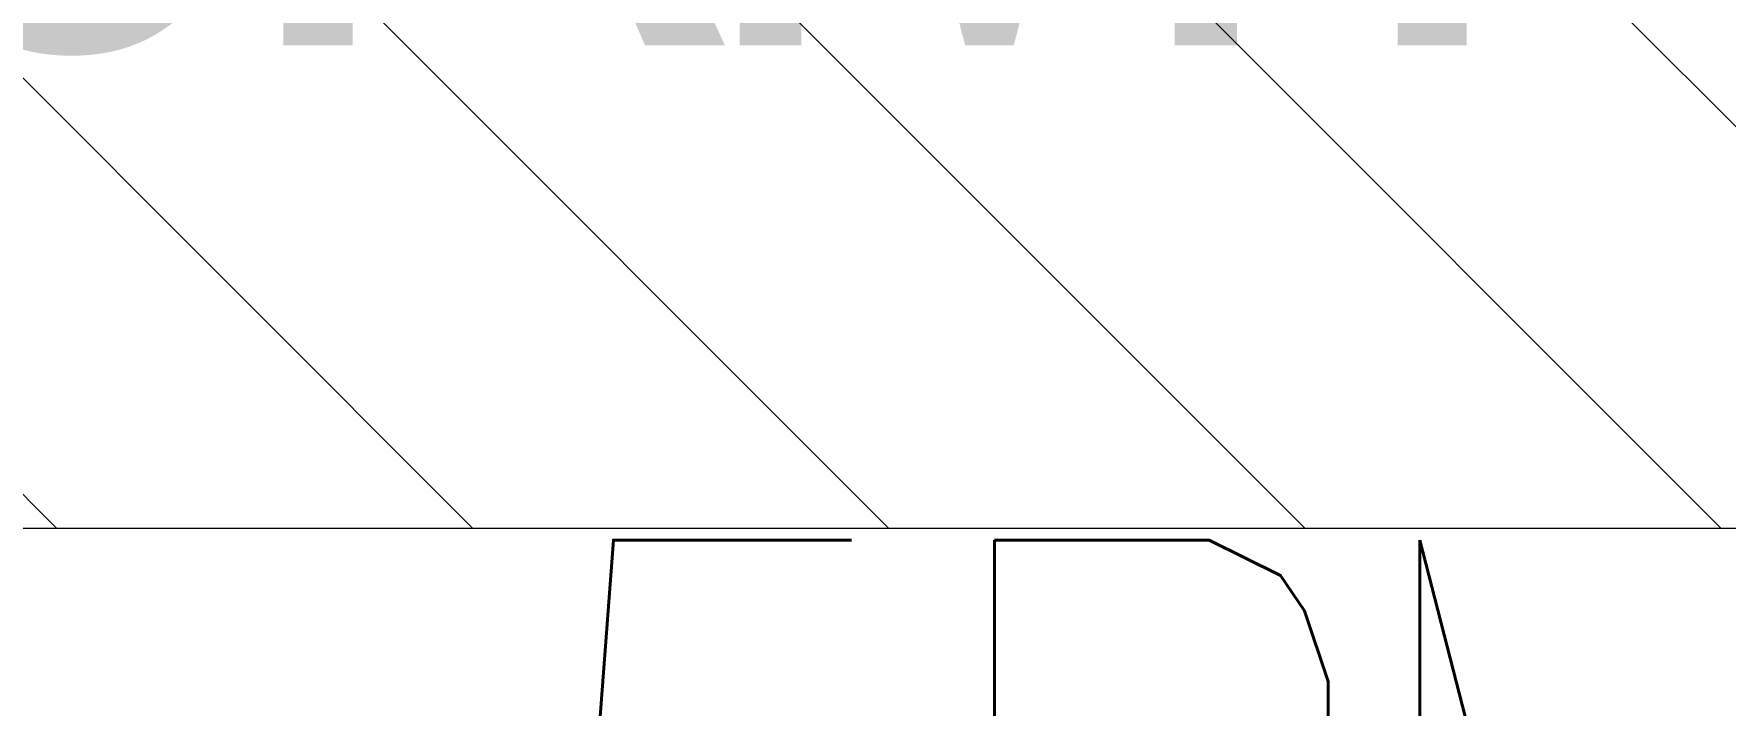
# Model space of a CAD drawing. Header units: millimetres. Extents: x -81374 to 485233, y -39075 to 157313.
# Drawn here: x 43134.3 to 43590.6, y 804.4 to 985.4 of the extents above; entities that cross this region are included whole.
import ezdxf
from ezdxf.enums import TextEntityAlignment as Align

# ---------------------------------------------------------------- set-up
doc = ezdxf.new("R2010")
doc.units = ezdxf.units.MM
doc.linetypes.add('HIDDEN', pattern=[0.375, 0.25, -0.125])
doc.layers.add('CB-AC CABLE TRAY', color=213, linetype='Continuous', lineweight=15)
doc.layers.add('G-IMPT', color=8, linetype='Continuous', lineweight=5)
for name, color, linetype in [('CET color Black or White', 7, 'Continuous'), ('M-HVAC VRV PIPE', 152, 'Continuous'), ('M-HVAC-TEXT', 7, 'Continuous')]:
    doc.layers.add(name, color=color, linetype=linetype)
doc.styles.add('romans', font='stylu.ttf', dxfattribs={"height": 125})
doc.styles.get("Standard").update_dxf_attribs({"font": 'arial.ttf'})

# ---------------------------------------------------------------- blocks, each defined once
blk = doc.blocks.new('floor plan 1')
at = {"layer": 'G-IMPT', "color": 8, "ltscale": 500}
for p, q in [((14927.68, -39759.57), (15029.61, -39952.18)), ((15097.55, -40042.38), (14947.1, -39776.06)), ((14624.84, -39807.82), (15087.35, -40128.94)), ((14630.33, -39804.5), (14772.31, -39901.99)), ((14915.7, -39805.09), (14844.58, -39888.02)), ((14897.75, -39881.55), (14920.9, -39842.39)), ((14894.72, -39898.14), (14823.57, -39846.99)), ((14963.37, -39847.64), (14978.42, -39914.55)), ((14858.77, -39890.15), (14802.94, -39850.68)), ((14984.37, -39889.3), (14975.24, -39850.74)), ((14755.21, -39855.67), (14688.92, -39893.24)), ((14845.99, -39856.64), (14789.12, -39883.15)), ((14685.69, -39880.68), (14716.69, -39860.63)), ((14732.55, -39858.55), (14689.8, -39883.92)), ((14801.43, -39885.85), (14848.26, -39862.71)), ((14860.81, -39861.8), (14811, -39894.41)), ((14961.91, -39886.84), (14962.39, -39858.88)), ((14718.46, -39866.59), (14694.16, -39900.48)), ((14765.02, -39866.37), (14871.81, -39987.41)), ((14887.12, -39989.86), (14765.02, -39866.37)), ((15002.08, -39883.98), (15026.51, -39866.52)), ((14723.39, -39870.82), (14727.54, -39915.45)), ((14771.87, -39893.15), (14768.93, -39870.36)), ((14815.57, -39882.53), (14839.79, -39870.73)), ((14924.49, -39867.83), (14972.32, -39909.38)), ((14634.45, -39873.48), (14661.34, -39879.94)), ((14923.15, -39891.43), (14949.06, -39874.93)), ((14949.06, -39874.93), (14932.55, -39933.17)), ((14969.43, -39875.54), (14973.18, -39884.15)), ((14661.34, -39879.94), (14651.17, -39893.74)), ((14660.1, -39896.34), (14677.51, -39880.43)), ((14677.51, -39880.43), (14685.69, -39880.68)), ((14742.22, -39883.54), (14740.28, -39876.94)), ((14794.06, -39876.9), (14780.4, -39881.27)), ((14837.39, -39897.03), (14861.15, -39878.07)), ((14689.8, -39883.92), (14650.57, -39914.44)), ((14703.13, -39901.04), (14726.03, -39881.21)), ((14726.03, -39881.21), (14717.47, -39897.69)), ((14727.54, -39915.45), (14738.52, -39883.55)), ((14738.52, -39883.55), (14742.22, -39883.54)), ((14778.41, -39883.86), (14756.2, -39915.65)), ((14768.29, -39921.8), (14781.23, -39885.38)), ((14781.23, -39885.38), (14778.41, -39883.86)), ((14780.4, -39881.27), (14793.94, -39884.08)), ((14789.12, -39883.15), (14801.43, -39885.85)), ((14789.12, -39883.15), (14789.12, -39883.15)), ((14793.94, -39884.08), (14793.72, -39898.01)), ((14833.69, -39894.57), (14815.57, -39882.53)), ((14883.51, -39895.34), (14897.75, -39881.55)), ((14973.18, -39884.15), (15002.08, -39883.98)), ((14742.04, -39886.05), (14735.78, -39938.3)), ((14758.84, -39885.8), (14742.04, -39886.05)), ((14742.04, -39886.05), (14742.04, -39886.05)), ((14757.87, -39894.09), (14758.84, -39885.8)), ((14791.6, -39887.71), (14779.97, -39889.91)), ((14779.97, -39889.91), (14789.42, -39905.16)), ((14779.97, -39889.91), (14779.97, -39889.91)), ((14811, -39894.41), (14791.6, -39887.71)), ((14844.58, -39888.02), (14833.69, -39894.57)), ((14931.07, -39886.97), (14925.09, -39891.27)), ((14926.5, -39892.37), (14931.07, -39886.97)), ((14954.1, -39911.5), (14961.91, -39886.84)), ((14982.4, -39913.41), (14984.37, -39889.3)), ((14983.39, -39907.57), (15013.37, -39888.62)), ((15013.37, -39888.62), (14986.09, -39895.29)), ((14651.17, -39893.74), (14630.31, -39891.23)), ((14630.31, -39891.23), (14645.8, -39901.03)), ((14688.92, -39893.24), (14631.23, -39943.03)), ((14711.43, -39941.43), (14771.87, -39893.15)), ((14736.78, -39950.75), (14752.26, -39893.94)), ((14752.26, -39893.94), (14759.08, -39896.01)), ((14766.54, -39892.45), (14757.87, -39894.09)), ((14787.32, -39893.16), (14765.63, -39928.43)), ((14782.96, -39912.66), (14766.54, -39892.45)), ((14793.72, -39898.01), (14787.32, -39893.16)), ((14926.65, -39947.54), (14858.77, -39890.15)), ((14910.49, -39890.24), (14902.97, -39900.04)), ((14911.89, -39897.48), (14910.49, -39890.24)), ((14925.09, -39891.27), (14911.89, -39897.48)), ((14926.48, -39892.39), (14913.84, -39902.82)), ((14927.07, -39929.47), (14923.15, -39891.43)), ((14925.09, -39891.27), (14925.09, -39891.27)), ((14939.19, -39914.63), (14926.48, -39892.39)), ((14950.77, -39912.8), (14926.5, -39892.37)), ((14976.85, -39892.57), (14983.39, -39907.57)), ((14986.09, -39895.29), (14976.85, -39892.57)), ((14976.85, -39892.57), (14976.85, -39892.57)), ((15040.45, -39892.73), (15021.24, -39907.04)), ((14694.16, -39900.48), (14660.1, -39896.34)), ((14717.47, -39897.69), (14669.4, -39934.37)), ((14759.08, -39896.01), (14769.25, -39931.55)), ((14809.69, -39898.92), (14793.97, -39899.32)), ((14802.49, -39903.45), (14803.54, -39898.3)), ((14803.54, -39898.3), (14809.63, -39902.52)), ((14809.63, -39902.52), (14883.51, -39895.34)), ((14814.84, -39913.8), (14809.69, -39898.92)), ((14817.42, -39898.72), (14837.39, -39897.03)), ((14852.28, -39913.2), (14817.42, -39898.72)), ((14978.09, -39966.47), (14894.72, -39898.14)), ((14985.38, -39936.22), (15051.05, -39897.62)), ((14645.8, -39901.03), (14640.74, -39907.89)), ((14640.74, -39907.89), (14649.48, -39902.79)), ((14643.45, -39938.43), (14665.59, -39901.83)), ((14649.48, -39902.79), (14690.72, -39905.27)), ((14665.59, -39901.83), (14662.92, -39940.74)), ((14690.72, -39905.27), (14703.13, -39901.04)), ((14772.31, -39901.99), (15051.87, -40070.98)), ((14793.97, -39899.32), (14784.42, -39940.38)), ((14789.42, -39905.16), (14802.49, -39903.45)), ((14793.97, -39899.32), (14793.97, -39899.32)), ((14871.09, -39901.74), (14852.28, -39913.2)), ((14902.97, -39900.04), (14871.09, -39901.74)), ((14913.84, -39902.82), (14917.12, -39916.98)), ((14913.84, -39902.82), (14913.84, -39902.82)), ((15021.24, -39907.04), (14995.81, -39912.1)), ((14769.25, -39931.55), (14774.19, -39909.54)), ((14774.19, -39909.54), (14782.96, -39912.66)), ((14890.9, -39911.11), (14836.81, -39921.32)), ((14883.47, -39920.62), (14890.9, -39911.11)), ((14939.72, -39932.86), (14954.1, -39911.5)), ((14972.32, -39909.38), (14950.77, -39912.8)), ((14995.81, -39912.1), (14964.43, -39925.96)), ((14619.13, -39913.71), (14608.75, -39917.62)), ((14608.93, -39940.53), (14619.13, -39913.71)), ((14650.57, -39914.44), (14615.47, -39949.65)), ((14756.2, -39915.65), (14737.83, -39956.14)), ((14784.42, -39940.38), (14803.91, -39913.1)), ((14789.36, -39949.49), (14784.5, -39914.55)), ((14784.5, -39914.55), (14796.27, -39929.02)), ((14787.06, -39981.71), (14809.45, -39916.02)), ((14797.82, -39922.79), (14794.66, -39916.21)), ((14794.66, -39916.21), (14829.55, -39922.49)), ((14803.91, -39913.1), (14814.84, -39913.8)), ((14809.45, -39916.02), (14815.6, -39916.01)), ((14815.6, -39916.01), (14820.85, -39931.17)), ((14917.12, -39916.98), (14939.19, -39914.63)), ((14978.42, -39914.55), (14959.82, -39941.06)), ((14974.96, -39927.45), (14982.4, -39913.41)), ((14608.75, -39917.62), (14595.23, -39943.03)), ((14732.57, -39967.72), (14768.29, -39921.8)), ((14836.81, -39921.32), (14841.52, -39924.58)), ((14836.81, -39921.32), (14836.81, -39921.32)), ((14841.52, -39924.58), (14883.47, -39920.62)), ((14907.53, -39918.59), (14893.93, -39932.22)), ((14924.12, -39922.96), (14907.53, -39918.59)), ((14918, -39919.94), (14920.25, -39927.49)), ((14943.44, -39925.34), (14918, -39919.94)), ((14918, -39919.94), (14918, -39919.94)), ((15014.64, -39921.75), (14985.42, -39927.1)), ((15036.9, -39934.69), (15014.64, -39921.75)), ((14669.4, -39934.37), (14657.62, -39924.8)), ((14657.62, -39924.8), (14670.45, -39939.33)), ((14803.49, -39923.28), (14797.82, -39922.79)), ((14804.7, -39942.45), (14803.49, -39923.28)), ((14818.08, -39925.77), (14804.19, -39956.91)), ((14814.21, -39952.22), (14818.08, -39925.77)), ((14829.55, -39922.49), (14842.44, -39934.47)), ((14939.53, -39947.67), (14924.12, -39922.96)), ((14960.84, -39939.22), (14943.44, -39925.34)), ((14964.43, -39925.96), (14976.25, -39937.34)), ((14964.43, -39925.96), (14964.43, -39925.96)), ((14713.98, -39928.47), (14678.86, -39975.82)), ((14717.88, -39943.49), (14713.98, -39928.47)), ((14765.63, -39928.43), (14748.71, -39975.3)), ((14793.33, -39927.18), (14758.39, -39937.25)), ((14796.27, -39929.02), (14792.88, -39972.49)), ((14808.21, -39935.14), (14793.33, -39927.18)), ((14842.44, -39934.47), (14884.79, -39926.6)), ((14845.83, -39936.2), (14873.75, -39930.22)), ((14873.75, -39930.22), (14911.11, -39949.78)), ((14884.79, -39926.6), (14927.07, -39929.47)), ((14920.25, -39927.49), (14936.58, -39942.19)), ((14959.82, -39941.06), (14974.96, -39927.45)), ((14985.42, -39927.1), (14973.48, -39947.28)), ((14811.87, -39947.75), (14808.21, -39935.14)), ((14820.85, -39931.17), (14845.83, -39936.2)), ((14893.93, -39932.22), (14891.47, -39940.92)), ((14915.45, -39948.26), (14939.72, -39932.86)), ((14932.55, -39933.17), (14915.45, -39948.26)), ((14932.07, -39954.25), (14920.07, -39934.41)), ((14920.07, -39934.41), (14926.31, -39958.21)), ((14620.6, -39948.2), (14643.45, -39938.43)), ((14673.79, -39936.61), (14665.46, -39940.4)), ((14670.45, -39939.33), (14681, -39943.48)), ((14704.28, -39936.7), (14673.79, -39936.61)), ((14726.18, -39956.43), (14704.28, -39936.7)), ((14735.78, -39938.3), (14730.38, -39951.99)), ((14758.39, -39937.25), (14751.03, -39955.3)), ((14936.58, -39942.19), (14960.84, -39939.22)), ((14976.25, -39937.34), (14985.38, -39936.22)), ((14631.23, -39943.03), (14584.36, -40003.11)), ((14595.23, -39943.03), (14608.93, -39940.53)), ((14595.23, -39943.03), (14595.23, -39943.03)), ((14662.92, -39940.74), (14627.42, -39964.29)), ((14665.46, -39940.4), (14651.95, -39955.67)), ((14681, -39943.48), (14673.01, -39950.7)), ((14683.3, -39952.94), (14698.06, -39943.3)), ((14698.06, -39943.3), (14711.43, -39941.43)), ((14700.74, -39993.1), (14717.88, -39943.49)), ((14805.69, -39958.24), (14804.7, -39942.45)), ((14804.7, -39942.45), (14804.7, -39942.45)), ((14891.47, -39940.92), (14906.92, -39963.68)), ((14891.47, -39940.92), (14891.47, -39940.92)), ((14614.62, -39958.46), (14620.6, -39948.2)), ((14728.21, -39999.47), (14780.12, -39949)), ((14780.12, -39949), (14745.16, -40048.79)), ((14807.94, -39960.23), (14811.87, -39947.75)), ((15051.87, -40070.98), (14926.65, -39947.54)), ((14936.56, -39955.69), (14939.53, -39947.67)), ((14973.48, -39947.28), (14976.2, -39961.76)), ((14973.48, -39947.28), (14973.48, -39947.28)), ((15029.08, -39967.45), (15039.91, -39948.55)), ((14615.47, -39949.65), (14585.05, -39988.99)), ((14673.01, -39950.7), (14687.51, -39967.99)), ((14706.22, -39959.82), (14683.3, -39952.94)), ((14730.38, -39951.99), (14731.73, -39992.47)), ((14731.73, -39992.47), (14736.78, -39950.75)), ((14774.9, -40060.53), (14789.36, -39949.49)), ((14824.86, -40043.4), (14814.21, -39952.22)), ((14911.11, -39949.78), (14919.57, -39971.32)), ((15029.61, -39952.18), (15072.8, -40047.63)), ((14589.3, -39961.58), (14602.94, -39955.75)), ((14602.94, -39955.75), (14596.18, -39972.9)), ((14596.18, -39972.9), (14614.62, -39958.46)), ((14651.95, -39955.67), (14651.22, -39971.85)), ((14651.95, -39955.67), (14651.95, -39955.67)), ((14737.83, -39956.14), (14706.22, -39959.82)), ((14726.28, -39973.9), (14726.18, -39956.43)), ((14751.03, -39955.3), (14755.92, -39967.89)), ((14751.03, -39955.3), (14751.03, -39955.3)), ((14804.19, -39956.91), (14806.52, -39994.18)), ((14804.19, -39956.91), (14804.19, -39956.91)), ((14846.14, -40062.27), (14805.69, -39958.24)), ((14923.5, -39968.41), (14936.56, -39955.69)), ((14926.31, -39958.21), (14948.69, -39964.39)), ((14926.31, -39958.21), (14926.31, -39958.21)), ((14948.69, -39964.39), (14932.07, -39954.25)), ((15002.12, -39979.72), (15035.35, -39958.31)), ((15035.35, -39958.31), (15037.69, -39964.5)), ((14576.83, -39958.81), (14589.07, -39959.45)), ((14589.07, -39959.45), (14589.3, -39961.58)), ((14799.39, -39968.67), (14807.94, -39960.23)), ((14976.12, -39992.86), (15023.23, -39960.09)), ((14976.2, -39961.76), (14991.31, -39973)), ((15023.23, -39960.09), (14982.24, -39970.77)), ((14627.42, -39964.29), (14581.55, -39984.53)), ((14906.92, -39963.68), (14923.5, -39968.41)), ((15010.02, -40001.36), (14978.09, -39966.47)), ((14991.31, -39973), (15029.08, -39967.45)), ((15037.69, -39964.5), (15014.04, -39979.46)), ((14651.22, -39971.85), (14665.42, -39988.12)), ((14687.51, -39967.99), (14732.57, -39967.72)), ((14713.37, -39995.01), (14724.17, -39967.7)), ((14724.17, -39967.7), (14730.85, -39999.77)), ((14755.92, -39967.89), (14766.77, -39974.85)), ((14777.32, -39975.51), (14799.39, -39968.67)), ((14919.57, -39971.32), (14969.87, -40014.02)), ((14982.24, -39970.77), (14942.34, -39972.39)), ((14678.86, -39975.82), (14670.8, -39979.7)), ((14712.22, -39988.63), (14726.28, -39973.9)), ((14748.71, -39975.3), (14718.17, -39999.05)), ((14766.77, -39974.85), (14777.32, -39975.51)), ((14792.88, -39972.49), (14813.37, -40027.92)), ((14942.34, -39972.39), (14976.12, -39992.86)), ((14670.8, -39979.7), (14664.56, -39991.16)), ((14953.37, -39978.53), (14918.43, -39988.59)), ((14968.25, -39986.49), (14953.37, -39978.53)), ((14969.87, -40014.02), (15002.12, -39979.72)), ((15014.04, -39979.46), (14973.01, -40020.5)), ((14581.55, -39984.53), (14590.89, -39989.9)), ((14666.59, -39981.72), (14626.34, -40006.96)), ((14664.56, -39991.16), (14666.59, -39981.72)), ((14747.71, -40018.35), (14762.04, -39983.1)), ((14759.02, -40037.36), (14787.06, -39981.71)), ((14762.04, -39983.1), (14762.59, -40034.59)), ((14585.05, -39988.99), (14559.82, -40031.79)), ((14590.89, -39989.9), (14621.86, -39996.9)), ((14665.42, -39988.12), (14712.22, -39988.63)), ((14871.81, -39987.41), (14930.02, -40034.54)), ((14987.11, -40077), (14887.12, -39989.86)), ((14918.43, -39988.59), (14911.07, -40006.65)), ((14971.91, -39999.1), (14968.25, -39986.49)), ((14656.24, -40009.46), (14700.74, -39993.1)), ((14682.08, -40017.49), (14713.37, -39995.01)), ((14775.79, -39993.41), (14760.92, -40004.61)), ((14790.3, -39995.66), (14775.79, -39993.41)), ((14806.52, -39994.18), (14824.86, -40043.4)), ((14976.12, -39992.86), (14976.12, -39992.86)), ((14621.86, -39996.9), (14604.23, -40006.37)), ((14705.54, -39998.53), (14712.85, -40003.2)), ((14718.17, -39999.05), (14705.54, -39998.53)), ((14705.54, -39998.53), (14705.54, -39998.53)), ((14712.85, -40003.2), (14728.21, -39999.47)), ((14804.77, -40010.57), (14790.3, -39995.66)), ((14967.98, -40011.58), (14971.91, -39999.1)), ((14584.36, -40003.11), (14550.11, -40071.18)), ((14730.85, -39999.77), (14728.84, -40016.38)), ((14973.01, -40020.5), (14919.01, -40002.94)), ((14919.01, -40002.94), (14920.21, -40005.63)), ((15019.68, -40002.96), (14998.17, -40013.35)), ((15072.8, -40047.63), (15010.02, -40001.36)), ((15037.44, -40009.54), (15019.68, -40002.96)), ((14593.79, -40005.32), (14590.93, -40008.98)), ((14604.23, -40006.37), (14593.79, -40005.32)), ((14626.34, -40006.96), (14644.8, -40005.92)), ((14626.34, -40006.96), (14626.34, -40006.96)), ((14644.8, -40005.92), (14656.24, -40009.46)), ((14760.92, -40004.61), (14754.02, -40033.09)), ((14911.07, -40006.65), (14915.98, -40019.24)), ((14911.07, -40006.65), (14911.07, -40006.65)), ((14920.21, -40005.63), (14932.21, -40014.22)), ((14590.93, -40008.98), (14619.31, -40021.49)), ((14803.75, -40041.02), (14804.77, -40010.57)), ((14960.17, -40018.62), (14967.98, -40011.58)), ((15055.54, -40012.99), (15017.55, -40041.81)), ((14619.31, -40021.49), (14682.08, -40017.49)), ((14728.84, -40016.38), (14673.97, -40051.73)), ((14932.21, -40014.22), (14978.01, -40024.96)), ((14998.17, -40013.35), (14983.61, -40053.86)), ((14702.24, -40057.35), (14747.71, -40018.35)), ((14915.98, -40019.24), (14929.6, -40026.75)), ((14938.82, -40027.48), (14960.17, -40018.62)), ((14977.22, -40033.91), (14947.78, -40019.69)), ((14947.78, -40019.69), (14961.08, -40037.75)), ((14988.93, -40022.07), (14977.22, -40033.91)), ((14978.01, -40024.96), (14988.93, -40022.07)), ((15001.42, -40068.32), (15051.67, -40020.64)), ((14645.74, -40026.3), (14639.6, -40029.44)), ((14656.05, -40028.6), (14645.74, -40026.3)), ((14929.6, -40026.75), (14938.82, -40027.48)), ((14639.6, -40029.44), (14631.57, -40042.26)), ((14666.54, -40036.89), (14656.05, -40028.6)), ((14813.37, -40027.92), (14847.76, -40089.46)), ((14762.59, -40034.59), (14739.52, -40099.23)), ((14754.02, -40033.09), (14756.87, -40045.6)), ((14754.02, -40033.09), (14754.02, -40033.09)), ((14930.02, -40034.54), (14970.26, -40080.55)), ((14947.36, -40073.31), (14932.2, -40032.58)), ((14932.2, -40032.58), (14940.43, -40073.03)), ((14960.79, -40037.84), (14942.61, -40035.3)), ((14942.61, -40035.3), (14947.06, -40040.25)), ((14983.18, -40052.67), (15003.99, -40033)), ((15003.99, -40033), (14989.17, -40043.68)), ((14670.19, -40049.82), (14666.54, -40036.89)), ((14745.16, -40048.79), (14759.02, -40037.36)), ((14953.15, -40040.33), (14925.75, -40049.28)), ((14947.06, -40040.25), (14953.15, -40040.33)), ((14961.08, -40037.75), (14960.79, -40037.84)), ((14631.57, -40042.26), (14635.04, -40052.34)), ((14631.57, -40042.26), (14631.57, -40042.26)), ((14784.73, -40059.79), (14803.75, -40041.02)), ((14940.36, -40074.8), (14909.67, -40043.85)), ((14909.67, -40043.85), (14929.71, -40076.13)), ((14979.25, -40041.88), (14956.03, -40050.02)), ((14989.17, -40043.68), (14979.25, -40041.88)), ((15017.55, -40041.81), (15001.42, -40068.32)), ((14756.87, -40045.6), (14769.2, -40058.54)), ((14925.75, -40049.28), (14920.49, -40049.33)), ((14920.49, -40049.33), (14950.95, -40065.16)), ((14635.04, -40052.34), (14645.98, -40060.59)), ((14673.97, -40051.73), (14655.18, -40053.47)), ((14655.18, -40053.47), (14682.01, -40061.3)), ((14659.6, -40062.48), (14670.19, -40049.82)), ((14956.03, -40050.02), (14983.18, -40052.67)), ((14956.03, -40050.02), (14956.03, -40050.02)), ((14983.61, -40053.86), (14983.67, -40064.82)), ((14983.61, -40053.86), (14983.61, -40053.86)), ((14653.24, -40057.86), (14640.45, -40090.81)), ((14642.25, -40191.56), (14653.24, -40057.86)), ((14682.01, -40061.3), (14702.24, -40057.35)), ((14769.2, -40058.54), (14784.73, -40059.79)), ((14645.98, -40060.59), (14659.6, -40062.48)), ((14756.11, -40092.53), (14774.9, -40060.53)), ((14912.51, -40062.58), (14906.23, -40059.13)), ((14906.23, -40059.13), (14930.4, -40093.67))]:
    blk.add_line(p, q, dxfattribs=at)
blk.add_arc((14317.02, -40518.29), 500, 0, 90, dxfattribs=at)
for rotation, p in [(359.9992, (39680.63, -4989.62, 0)), (359.9992, (35886.72, -10139.29, 0)), (270.0008, (28873.29, -20643.48, 0)), (359.9992, (11975.31, -26935.44, 0)), (359.9992, (15267.63, -26935.44, 0)), (359.9992, (26686.27, -26987.73, 0)), (270.0008, (15861.11, -28615.02, 0)), (89.9992, (23697.81, -33300.57, 0)), (89.9992, (23597.87, -35337.73, 0)), (89.9992, (23597.88, -37388.34, 0)), (359.9992, (13750.44, -37781.54, 0)), (89.9992, (23697.83, -40746.76, 0)), (89.9992, (23597.8, -44302.49, 0)), (89.9992, (23597.81, -46399.06, 0)), (89.9992, (23697.78, -48339.78, 0)), (89.9992, (23697.77, -54279.98, 0)), (359.9992, (27418.07, -55702.4, 0)), (89.9992, (9671.91, -65856.51, 0)), (359.9992, (4684.11, -67403.39, 0)), (359.9992, (8737.21, -67403.39, 0))]:
    blk.add_attdef('PARTITIONTYPE', text='', height=200, rotation=rotation, dxfattribs=at).set_placement(p, align=Align.MIDDLE_CENTER)
blk = doc.blocks.new('*U163')
at = {"layer": 'CB-AC CABLE TRAY', "true_color": 0xa953a0}
h = blk.add_hatch(dxfattribs=at)
h.set_pattern_fill('ANSI31', color=215, scale=25)
h.set_pattern_definition([(45, (-901196.195, 1102758.81), (-56.1266008, 56.1266008), [])])
h.paths.add_polyline_path([(-88704.88, -150.44), (-88704.88, -0.44), (-85131.86, -0.44), (-85131.86, -150.44)])
at = {"layer": 'CB-AC CABLE TRAY', "color": 215, "true_color": 0xa953a0}
blk.add_lwpolyline([(-88704.88, -150.44), (-88704.88, -0.44), (-85131.86, -0.44), (-85131.86, -150.44)], close=True, dxfattribs=at)

msp = doc.modelspace()

# ---------------------------------------------------------------- linework, layer by layer
at = {"layer": 'CET color Black or White', "color": 8, "linetype": 'Continuous', "lineweight": 18}
for points in [[(43594.91, 691.34), (43545.97, 732.44), (43083.46, 1053.57), (43100.21, 1064.47), (43112.99, 1054.2), (43234.52, 1064.13), (43330.28, 1086.17), (43378.42, 1106.96), (43553.35, 1234.7), (43655.18, 1330.2)], [(42878.74, 1050.39), (42902.65, 978.03), (42940.23, 911.74), (42990.01, 854.05), (43050.1, 807.18), (43118.17, 772.93), (43191.61, 752.62), (43267.61, 747.03), (43343.24, 756.38), (43415.59, 780.3), (43481.89, 817.87), (43539.58, 867.65), (43586.45, 927.74), (43620.69, 995.81)], [(42877.99, 1024.63), (42894.88, 977.91), (42917.55, 933.6), (42945.55, 892.53), (42978.48, 855.29), (43015.81, 822.47), (43056.99, 794.58), (43101.29, 772.09), (43148.1, 755.31), (43196.64, 744.54), (43246.15, 739.93), (43295.88, 741.57), (43344.92, 749.41), (43392.6, 763.34), (43438.25, 783.17), (43481, 808.54), (43520.24, 839.07), (43555.33, 874.27), (43585.75, 913.61), (43610.98, 956.41)], [(43593.98, 883.43), (43581.74, 884.07), (43581.5, 886.2), (43567.87, 880.38), (43574.62, 897.53), (43556.18, 883.08), (43550.2, 872.82), (43527.35, 863.05), (43505.22, 826.46), (43507.89, 865.36), (43543.39, 888.92), (43589.25, 909.15), (43579.91, 914.53), (43548.94, 921.52), (43566.58, 930.99), (43577.02, 929.94), (43579.87, 933.6), (43551.5, 946.12), (43488.72, 942.11), (43457.43, 919.63), (43446.64, 892.32), (43439.96, 924.4), (43441.97, 941.01), (43496.84, 976.36), (43515.62, 978.09), (43488.79, 985.92), (43468.56, 981.98), (43423.09, 942.97), (43408.77, 907.73), (43408.22, 959.21), (43431.29, 1023.86)], [(43258.29, 987.21), (43264.57, 983.75), (43240.4, 1018.3)], [(43414.7, 1017.16), (43395.91, 985.16), (43381.45, 874.12), (43386.3, 839.17), (43374.54, 853.65), (43377.92, 897.12), (43357.44, 952.54), (43323.04, 1014.09)], [(43388.66, 128.28), (43174.71, 612.4), (43130.05, 722.96), (43051.75, 1011), (43075.43, 976.22), (43073.25, 967), (43223.71, 700.68), (43306.48, 578.35), (43346.33, 528.46), (43383.71, 492.07), (43386.47, 495.97), (43351.9, 530.19), (43282.08, 619.96), (43243.13, 684.2), (43141.19, 876.8), (43098.01, 972.26), (43160.79, 925.99), (43192.71, 891.1), (43276.09, 822.76), (43347.23, 771.62), (43466.84, 713.3), (43544.35, 692.21), (43596.59, 683.78)], [(43183.69, 1001.63), (43283.68, 914.49), (43405.79, 790.99), (43405.79, 790.99), (43298.99, 912.03), (43240.78, 959.17), (43200.54, 1005.18)], [(43230.44, 999.43), (43261.13, 968.48), (43241.1, 1000.76)], [(43223.44, 997.94), (43238.6, 957.21), (43230.37, 997.65)], [(43376.75, 801.53), (43390.4, 805.89), (43376.86, 808.7), (43377.09, 822.64), (43383.48, 817.79), (43405.17, 853.06), (43422.09, 899.92), (43452.63, 923.68), (43465.26, 923.15), (43465.26, 923.15), (43457.96, 927.82), (43442.59, 924.1), (43390.68, 873.62), (43425.64, 973.42), (43411.78, 961.99), (43383.75, 906.34), (43361.35, 840.64), (43355.2, 840.63), (43349.96, 855.8), (43324.97, 860.83), (43297.06, 854.85), (43259.69, 874.4), (43251.23, 895.95), (43200.94, 938.64), (43168.68, 904.35), (43135.45, 882.93), (43133.11, 889.13), (43156.77, 904.08), (43197.79, 945.12), (43251.79, 927.57), (43250.59, 930.26), (43238.6, 938.85), (43192.8, 949.59), (43181.88, 946.69), (43193.58, 958.54), (43223.03, 944.32), (43209.72, 962.37), (43210.02, 962.47), (43228.19, 959.92), (43223.75, 964.87), (43217.66, 964.96), (43245.06, 973.9), (43250.32, 973.96), (43219.86, 989.78)], [(43324.66, 986.9), (43365.12, 882.87), (43366.11, 867.08), (43366.11, 867.08), (43367.31, 847.91), (43372.99, 847.42), (43376.15, 840.84), (43341.25, 847.11), (43328.36, 859.1), (43286.02, 851.23), (43243.73, 854.09), (43247.66, 816.06), (43221.74, 799.56), (43238.26, 857.8), (43255.36, 872.88), (43231.08, 857.49), (43216.71, 836.12), (43208.89, 811.47), (43208.42, 783.5)], [(43536.36, 798.11), (43509.47, 804.57), (43519.63, 818.36), (43540.49, 815.85), (43525, 825.65), (43530.06, 832.52), (43521.33, 827.42), (43480.08, 829.9), (43467.67, 825.67), (43444.77, 805.84), (43453.33, 822.32), (43501.4, 859), (43513.18, 849.42), (43500.36, 863.96), (43489.81, 868.1), (43497.79, 875.32), (43483.3, 892.62), (43438.23, 892.35), (43402.51, 846.43), (43389.57, 810), (43392.39, 808.48), (43414.6, 840.28), (43432.98, 880.76), (43464.59, 884.44), (43487.51, 877.56), (43472.75, 867.92), (43459.37, 866.06), (43398.93, 817.78), (43401.87, 794.98)], [(43207.44, 772.27), (43192.38, 839.18), (43210.99, 865.69), (43195.84, 852.07), (43188.4, 838.04), (43186.43, 813.92), (43195.56, 775.37)], [(43246.31, 792.46), (43198.49, 834.01), (43220.03, 837.42), (43244.3, 817), (43239.73, 811.59), (43245.71, 815.89), (43245.71, 815.89), (43258.91, 822.11), (43260.32, 814.86), (43267.84, 824.67), (43299.71, 826.37), (43318.52, 837.82), (43353.39, 823.34), (43333.42, 821.65), (43309.66, 802.69)], [(43309.99, 786.43), (43359.81, 819.04), (43379.21, 812.33), (43390.84, 814.54), (43390.84, 814.54), (43381.39, 829.79), (43368.32, 828.08), (43367.27, 822.93), (43361.18, 827.14), (43287.29, 819.97), (43273.05, 806.18), (43249.9, 767.01)], [(43452.34, 791.21), (43476.65, 825.11), (43510.71, 820.97), (43493.29, 805.06), (43485.11, 805.31), (43454.11, 785.26)], [(43255.11, 729.72), (43326.22, 812.65), (43337.11, 819.2), (43355.23, 807.15), (43331.01, 795.35)]]:
    msp.add_lwpolyline(points, dxfattribs=at)
for points in [[(43530.35, 1015.44), (43541.63, 1071.7), (43546.11, 1120.87), (43535.41, 1154.72), (43528.55, 1116.19), (43517.56, 982.48), (43530.35, 1015.44)], [(43187.19, 978.48), (43187.14, 989.44), (43174.88, 1008.59), (43155.26, 1013.33), (43135.83, 1003.8), (43128.24, 995.18), (43120.29, 963.16), (43121.28, 952.15), (43133.36, 934.17), (43151.13, 927.59), (43172.63, 937.98), (43187.19, 978.48)], [(43585.7, 693.13), (43540.48, 729.12), (43398.5, 826.62), (43118.94, 995.6), (43244.15, 872.17), (43312.04, 814.77), (43367.87, 775.31), (43438.96, 736.38), (43509.82, 709.31), (43585.7, 693.13)], [(43169.39, 992.94), (43119.13, 945.27), (43123.21, 953.03), (43119.87, 950.42), (43106.52, 956.18), (43115.27, 937.61), (43153.25, 966.44), (43169.39, 992.94)], [(43539.24, 966.89), (43535.76, 976.97), (43524.82, 985.21), (43511.2, 987.11), (43500.61, 974.45), (43504.27, 961.52), (43514.75, 953.22), (43525.07, 950.93), (43531.21, 954.07), (43539.24, 966.89)], [(43416.78, 957.72), (43413.93, 970.23), (43401.6, 983.17), (43386.08, 984.42), (43367.06, 965.64), (43366.03, 935.2), (43380.5, 920.29), (43395.02, 918.04), (43409.89, 929.24), (43416.78, 957.72)], [(43214.77, 974.65), (43187.63, 977.3), (43166.81, 957.63), (43181.63, 968.31), (43191.55, 966.5), (43214.77, 974.65)], [(43366.61, 881.54), (43364.28, 918.8), (43345.94, 968.02), (43356.6, 876.85), (43352.72, 850.39), (43366.61, 881.54)], [(43259.74, 931.28), (43254.83, 943.87), (43241.2, 951.37), (43231.98, 952.11), (43210.63, 943.24), (43202.82, 936.21), (43198.9, 923.72), (43202.56, 911.12), (43217.44, 903.15), (43252.37, 913.22), (43259.74, 931.28)], [(43544.47, 931.59), (43526.01, 930.54), (43514.57, 934.09), (43470.07, 917.72), (43452.93, 868.12), (43456.83, 853.1), (43491.95, 900.44), (43500.01, 904.32), (43506.25, 915.78), (43504.22, 906.35), (43544.47, 931.59)], [(43194.68, 917.48), (43147.58, 884.72), (43188.56, 895.39), (43228.47, 897.01), (43194.68, 917.48)], [(43428.76, 810.68), (43435.02, 862.93), (43440.43, 876.61), (43439.07, 917.09), (43434.02, 875.37), (43418.54, 818.56), (43411.72, 820.64), (43401.56, 856.17), (43396.62, 834.16), (43387.84, 837.28), (43404.27, 817.08), (43412.93, 818.72), (43411.97, 810.43), (43428.76, 810.68)], [(43518.86, 880.3), (43519.59, 896.47), (43505.38, 912.75), (43458.59, 913.26), (43444.53, 898.52), (43444.63, 881.05), (43466.53, 861.32), (43497.02, 861.24), (43505.34, 865.03), (43518.86, 880.3)], [(43419.77, 879.93), (43414.89, 892.52), (43404.03, 899.47), (43393.48, 900.14), (43371.41, 893.3), (43362.86, 884.86), (43358.94, 872.37), (43362.6, 859.77), (43377.48, 851.81), (43412.41, 861.87), (43419.77, 879.93)], [(43197.32, 871.91), (43194.61, 886.39), (43179.49, 897.63), (43141.73, 892.08), (43130.89, 873.18), (43133.9, 859.32), (43156.16, 846.37), (43185.38, 851.72), (43197.32, 871.91)], [(43279.33, 865.54), (43263.88, 888.31), (43247.3, 893.04), (43234.25, 880.32), (43231.27, 872.3), (43246.68, 847.59), (43263.28, 843.22), (43276.88, 856.85), (43279.33, 865.54)], [(43244.5, 882.83), (43222.11, 889.01), (43238.73, 878.88), (43250.74, 859.03), (43244.5, 882.83)], [(43575.58, 867.66), (43561.88, 865.15), (43551.67, 838.34), (43562.05, 842.24), (43575.58, 867.66)], [(43252.8, 844.56), (43250.55, 852.11), (43234.23, 866.82), (43209.96, 863.85), (43227.37, 849.97), (43252.8, 844.56)], [(43376.84, 823.94), (43386.39, 865.01), (43366.89, 837.72), (43355.96, 838.43), (43361.11, 823.54), (43376.84, 823.94)], [(43206.37, 850.58), (43194.56, 861.96), (43185.43, 860.85), (43119.75, 822.24), (43130.35, 817.36), (43149.56, 831.67), (43175, 836.72), (43206.37, 850.58)], [(43333.99, 845.95), (43329.28, 849.2), (43287.33, 845.24), (43279.91, 835.74), (43333.99, 845.95)], [(43256.97, 827.45), (43253.68, 841.61), (43231.61, 839.26), (43244.32, 817.02), (43256.97, 827.45)], [(43447.42, 795.44), (43443.26, 840.08), (43432.28, 808.18), (43428.59, 808.17), (43430.52, 801.56), (43417.28, 801.08), (43429.34, 786.37), (43447.42, 795.44)], [(43193.96, 817.2), (43187.42, 832.2), (43157.44, 813.25), (43184.72, 819.91), (43193.96, 817.2)], [(43201.38, 800.16), (43197.62, 808.78), (43168.72, 808.61), (43144.3, 791.15), (43201.38, 800.16)], [(43381.69, 807.78), (43369.37, 810.47), (43322.54, 787.33), (43303.19, 744.99), (43306.92, 745.17), (43324.82, 781.26), (43381.69, 807.78)]]:
    msp.add_lwpolyline(points, close=True, dxfattribs=at)
at = {"layer": 'M-HVAC VRV PIPE', "color": 3, "linetype": 'Continuous', "const_width": 20}
msp.add_lwpolyline([(45966.54, 927.17), (41637.53, 927.17)], dxfattribs=at)

# ---------------------------------------------------------------- block references
at = {"linetype": 'Continuous', "rotation": 180}
msp.add_blockref('floor plan 1', (58170.8, -39075.37), dxfattribs=at)

# ---------------------------------------------------------------- next in the draw order: texts
at = {"layer": 'M-HVAC-TEXT', "insert": (42626.09, 582.28, 0.9), "char_height": 200, "width": 1334.442, "attachment_point": 7, "style": 'romans', "bg_fill": 2}
msp.add_mtext('\\pxql,t8;{\\W0.75;\\T0.75;\\C3;S-5/8-5RMT\\PL-\\Fromans.shx|c1;3/8-5RMT}', dxfattribs=at)

# ---------------------------------------------------------------- next in the draw order: block references
at = {"layer": 'CB-AC CABLE TRAY', "color": 4, "linetype": 'HIDDEN', "xscale": -1, "rotation": 180.0002801563087}
msp.add_blockref('*U163', (130441.72, 852.16), dxfattribs=at)

doc.saveas('drawing.dxf')
